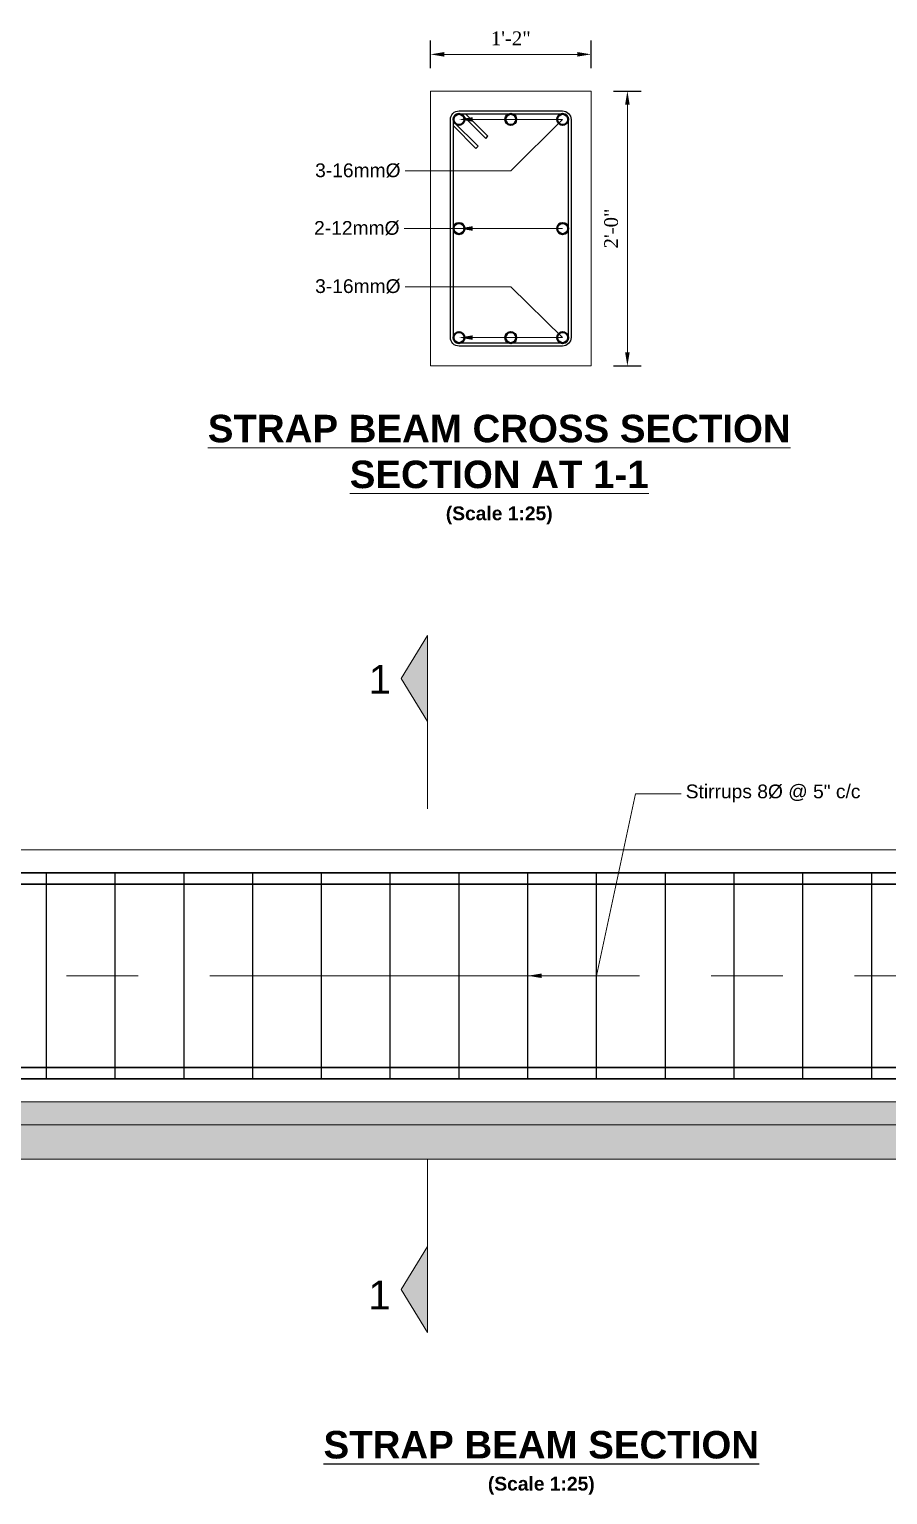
# Model space of a CAD drawing. Header units: feet. Extents: x 28652 to 66086, y -6769 to -640.
# Drawn here: x 53856.8 to 53931.7, y -1211.6 to -1083.7 of the extents above; entities that cross this region are included whole.
import ezdxf
from ezdxf import colors
from ezdxf.entities.mleader import LeaderData, LeaderLine
from ezdxf.math import Vec2, Vec3

# ---------------------------------------------------------------- set-up
doc = ezdxf.new("R2010")
doc.units = ezdxf.units.FT
doc.header["$LTSCALE"] = 50
doc.header["$MEASUREMENT"] = 0
doc.header["$PDMODE"] = 34
doc.linetypes.add('CENTER2', pattern=[1.125, 0.75, -0.125, 0.125, -0.125])
for name, color, linetype, lineweight in [('IES_WR_Center Line', 7, 'CENTER2', 13), ('IES_WR_Dimension', 7, 'Continuous', 15), ('IES_WR_Hatch ANSI31', 8, 'Continuous', 15), ('IES_WR_Leader', 7, 'Continuous', 15), ('IES_WR_Rebar Concrete Line', 2, 'Continuous', 15), ('IES_WR_Rebar-Main', 1, 'Continuous', 30), ('IES_WR_Stirrups', 6, 'Continuous', 25), ('IES_WR_Text Structure', 70, 'Continuous', 20), ('Reinforcement', 1, 'Continuous', 40), ('SES-DIMENSION', 142, 'Continuous', 13), ('SES-HACTH', 8, 'Continuous', 13), ('SES-TEXT', 3, 'Continuous', 20)]:
    doc.layers.add(name, color=color, linetype=linetype, lineweight=lineweight)
doc.layers.add('IES_WR_TEMPLATE-TITLE TEXT', color=7, linetype='Continuous')
doc.styles.add('arial', font='times.ttf')
doc.styles.add('Arial Annotation', font='arial.ttf', dxfattribs={"height": 0.06})
doc.dimstyles.new('SECS', dxfattribs={"dimtxt": 0.06, "dimasz": 0.06, "dimexe": 0.06, "dimexo": 0, "dimgap": 0.04, "dimtad": 1, "dimdec": 0, "dimzin": 3, "dimdsep": 46, "dimlunit": 4, "dimtxsty": 'arial', "dimcen": 1.25, "dimclrd": 256, "dimclrt": 3, "dimadec": 0, "dimazin": 0, "dimtfac": 1, "dimtdec": 0, "dimtix": 1, "dimtofl": 0, "dimtmove": 2, "dimatfit": 1, "dimfxl": 0.06, "dimfxlon": 1, "dimtolj": 1, "dimtzin": 0, "dimlwd": -1, "dimarcsym": 0})

# ---------------------------------------------------------------- blocks, each defined once
blk = doc.blocks.new('*U24')
at = {"layer": 'IES_WR_Stirrups'}
blk.add_lwpolyline([(0, -8.99), (0, 8.99)], dxfattribs=at)
blk = doc.blocks.new('*U25')
at = {"color": 0, "linetype": 'ByBlock', "lineweight": -2, "transparency": 16777216}
for p in [(53858.31, -1166.32), (53864.31, -1166.32), (53870.31, -1166.32), (53876.31, -1166.32), (53882.31, -1166.32), (53888.31, -1166.32), (53894.31, -1166.32), (53900.31, -1166.32), (53906.31, -1166.32), (53912.31, -1166.32), (53918.31, -1166.32), (53924.31, -1166.32), (53930.31, -1166.32)]:
    blk.add_blockref('*U24', p, dxfattribs=at)
blk = doc.blocks.new('sec mark')
at = {"layer": 'SES-HACTH', "ltscale": 10}
blk.add_hatch(color=256, dxfattribs=at).paths.add_polyline_path([(0, 0.757), (0, 0.3819), (-0.1155, 0.5695)])
at = {"layer": 'SES-DIMENSION', "ltscale": 10}
blk.add_lwpolyline([(0, 0.3819), (0, 0), (0, 0.3819)], dxfattribs=at)
at = {"layer": 'SES-TEXT', "ltscale": 10}
blk.add_lwpolyline([(0, 0.7566), (0, 0.3815), (-0.1155, 0.569), (0, 0.7566)], dxfattribs=at)
blk = doc.blocks.new('REBAR CUT')
at = {"layer": 'Reinforcement'}
blk.add_circle((0, 0), 0.024, dxfattribs=at)
blk = doc.blocks.new('*D1369')
at = {"layer": 'Defpoints', "color": 0}
for p in [(53905.82, -1085.9), (53891.82, -1089.1), (53905.82, -1089.1)]:
    blk.add_point(p, dxfattribs=at)
at = {"layer": 'IES_WR_Dimension', "color": 0, "lineweight": -2}
for p, q in [((53891.82, -1087.1), (53891.82, -1084.7)), ((53905.82, -1087.1), (53905.82, -1084.7))]:
    blk.add_line(p, q, dxfattribs=at)
at = {"layer": 'IES_WR_Dimension'}
blk.add_line((53893.02, -1085.9), (53904.62, -1085.9), dxfattribs=at)
for points in [[(53893.02, -1085.7), (53893.02, -1086.1), (53891.82, -1085.9)], [(53904.62, -1085.7), (53904.62, -1086.1), (53905.82, -1085.9)]]:
    blk.add_solid(points, dxfattribs=at)
at = {"layer": 'IES_WR_Dimension', "color": 3, "insert": (53898.82, -1084.5), "char_height": 1.2, "attachment_point": 5, "style": 'arial'}
blk.add_mtext('\\A1;1\'-2"', dxfattribs=at)
blk = doc.blocks.new('*D1371')
at = {"layer": 'Defpoints', "color": 0}
for p in [(53905.82, -1089.1), (53908.99, -1089.1), (53905.82, -1113.1)]:
    blk.add_point(p, dxfattribs=at)
at = {"layer": 'IES_WR_Dimension', "color": 0, "lineweight": -2}
for p, q in [((53907.79, -1089.1), (53910.19, -1089.1)), ((53907.79, -1113.1), (53910.19, -1113.1))]:
    blk.add_line(p, q, dxfattribs=at)
at = {"layer": 'IES_WR_Dimension'}
blk.add_line((53908.99, -1111.9), (53908.99, -1090.3), dxfattribs=at)
for points in [[(53908.79, -1090.3), (53909.19, -1090.3), (53908.99, -1089.1)], [(53908.79, -1111.9), (53909.19, -1111.9), (53908.99, -1113.1)]]:
    blk.add_solid(points, dxfattribs=at)
at = {"layer": 'IES_WR_Dimension', "color": 3, "insert": (53907.58, -1101.1), "char_height": 1.2, "attachment_point": 5, "rotation": 90, "style": 'arial'}
blk.add_mtext('\\A1;2\'-0"', dxfattribs=at)

msp = doc.modelspace()

# ---------------------------------------------------------------- hatches: boundary and pattern name
at = {"layer": 'IES_WR_Hatch ANSI31'}
h = msp.add_hatch(dxfattribs=at)
h.set_pattern_fill('AR-CONC', color=256, scale=0.025)
h.set_pattern_definition([(50, (52859.7263, -1275.7303), (3.586301, -0.313761), [0.375, -4.125]), (355, (52859.7263, -1275.7303), (-0.693757, 3.760961), [0.3, -3.3]), (100.45144, (52860.0252, -1275.7565), (2.892544, 3.4472), [0.318701, -3.50571]), (46.1842, (52859.7263, -1274.7303), (5.336207, -0.827596), [0.5625, -6.1875]), (96.63564, (52860.171, -1274.7993), (4.67331, 4.870593), [0.478052, -5.25857]), (351.18416, (52859.7263, -1274.7303), (4.67331, 4.870593), [0.45, -4.95]), (21, (52860.2263, -1274.9803), (2.984535, -2.0130945), [0.375, -4.125]), (326, (52860.2263, -1274.9803), (1.216577, 3.62575), [0.3, -3.3]), (71.45144, (52860.475, -1275.148), (4.201112, 1.612656), [0.318701, -3.50571]), (37.5, (52859.7263, -1275.7303), (0.0607993, 1.6644693), [0, -3.26, 0, -3.35, 0, -3.3125]), (7.5, (52859.7263, -1275.7303), (1.3153477, 1.9720586), [0, -1.91, 0, -3.185, 0, -1.2625]), (327.5, (52858.6113, -1275.7303), (2.6691122, -0.1127744), [0, -1.25, 0, -3.9, 0, -5.175]), (317.5, (52858.1113, -1275.7303), (2.915931, 0.500525), [0, -1.625, 0, -2.59, 0, -3.675])])
h.paths.add_polyline_path([(53854.08, -1177.33), (53854.08, -1179.33), (53945.84, -1179.33), (53945.84, -1177.33)])
h = msp.add_hatch(dxfattribs=at)
h.set_pattern_fill('GRAVEL', color=256, scale=0.25)
h.set_pattern_definition([(228.012788, (52863.32632, -1270.7303), (-40, -45), [0.67268, -66.59544]), (184.96974, (52862.87632, -1271.2303), (60, 5), [1.15434, -114.279624]), (132.510447, (52861.72632, -1271.3303), (50, -55), [0.81394, -80.580163]), (267.27369, (52859.77632, -1272.5803), (5, 100), [1.05119, -104.06779]), (292.833654, (52859.72632, -1273.6303), (-25, 60), [1.030775, -102.046866]), (357.27369, (52860.12632, -1274.5803), (-100, 5), [1.05119, -104.06779]), (37.69424, (52861.17632, -1274.6303), (-65, -50), [1.390145, -137.624243]), (72.255328, (52862.27632, -1273.7803), (35, 110), [1.31244, -129.931607]), (121.429566, (52862.67632, -1272.5303), (-40, 65), [1.05475, -104.420366]), (175.23636, (52862.12632, -1271.6303), (55, -5), [1.20416, -59.003813]), (222.397438, (52860.92632, -1271.5303), (-60, -55), [1.55724, -154.166875]), (138.814075, (52864.7263, -1272.6303), (-35, 30), [0.531505, -52.619224]), (171.469234, (52864.32632, -1272.2803), (65, -10), [1.011185, -100.107557]), (225, (52863.3263, -1272.1303), (-6e-16, -5), [0.707105, -6.363963]), (203.19859, (52862.9763, -1271.5303), (25, 10), [0.38079, -37.698076]), (291.80141, (52862.6263, -1271.6803), (-5, 15), [0.538515, -26.38731]), (30.96376, (52862.8263, -1272.1803), (15, 10), [0.874645, -28.280114]), (161.56505, (52863.5763, -1271.7303), (10, -5), [0.632455, -15.178933]), (16.38954, (52859.72632, -1271.6803), (50, 15), [0.886, -87.714226]), (70.346176, (52860.57632, -1271.4303), (-20, -55), [0.743305, -73.587039]), (293.19859, (52863.5763, -1270.7303), (-10, 25), [0.761575, -37.31729]), (343.61046, (52863.87632, -1271.4303), (-50, 15), [0.886, -87.714226]), (339.443955, (52859.7263, -1274.7803), (-25, 10), [0.8544, -41.865619]), (294.77514, (52860.52632, -1275.0803), (-25, 55), [0.71589, -70.873215]), (66.80141, (52863.6263, -1275.7303), (10, 25), [0.761575, -37.31729]), (17.354025, (52863.92632, -1275.0303), (-65, -20), [0.838155, -82.977118]), (69.443955, (52861.1763, -1275.7303), (-10, -25), [0.4272, -42.292819]), (101.30993, (52863.3263, -1275.7303), (-5, 20), [0.25495, -25.240148]), (165.96376, (52863.2763, -1275.4803), (15, -5), [1.030775, -19.584753]), (186.009006, (52862.27632, -1275.2303), (50, 5), [0.95525, -94.569616]), (303.69007, (52862.8263, -1272.6303), (-5, 10), [0.72111, -17.306646]), (353.157227, (52863.22632, -1273.2303), (85, -10), [1.25897, -124.637813]), (60.945396, (52864.4763, -1273.3803), (-20, -35), [0.51478, -50.96337]), (90, (52864.7263, -1272.9303), (-5, 5), [0.3, -4.7]), (120.256437, (52862.17632, -1275.0803), (20, -35), [0.69462, -68.7676]), (48.012788, (52861.82632, -1274.4803), (40, 45), [1.34536, -65.92276]), (0, (52862.7263, -1273.4803), (5, 5), [1.3, -3.7]), (325.304846, (52864.02632, -1273.4803), (50, -35), [0.79057, -78.266372]), (254.054604, (52864.6763, -1273.9303), (-5, -20), [0.72801, -35.67254]), (207.645975, (52864.47632, -1274.6303), (-95, -50), [1.185325, -117.34737]), (175.426079, (52863.42632, -1275.1803), (-65, 5), [1.253995, -124.145367])])
h.paths.add_polyline_path([(53854.08, -1179.33), (53854.08, -1182.33), (53945.84, -1182.33), (53945.84, -1179.33)])

# ---------------------------------------------------------------- linework, layer by layer
at = {"layer": 'IES_WR_Center Line'}
msp.add_lwpolyline([(53816.31, -1166.32), (53972.63, -1166.32)], dxfattribs=at)
at = {"layer": 'IES_WR_Rebar Concrete Line'}
msp.add_lwpolyline([(53905.82, -1089.1), (53905.82, -1113.1), (53891.82, -1113.1), (53891.82, -1089.1)], close=True, dxfattribs=at)
for points in [[(53820.01, -1155.33), (53968.84, -1155.33)], [(53854.08, -1177.33), (53968.84, -1177.33)], [(53854.08, -1179.33), (53968.84, -1179.33)], [(53854.08, -1182.33), (53968.84, -1182.33)]]:
    msp.add_lwpolyline(points, dxfattribs=at)
at = {"layer": 'IES_WR_Rebar-Main'}
for points in [[(53982.19, -1172.46), (53982.19, -1157.58, 0.414214), (53981.94, -1157.33), (53807.41, -1157.33, 0.414214), (53807.16, -1157.58), (53807.16, -1170.06)], [(53808.16, -1170.06), (53808.16, -1158.58, -0.414214), (53808.41, -1158.33), (53980.94, -1158.33, -0.414214), (53981.19, -1158.58), (53981.19, -1172.46)], [(53809.16, -1161.94), (53809.16, -1175.08, 0.414214), (53809.41, -1175.33), (53979.94, -1175.33, 0.414214), (53980.19, -1175.08), (53980.19, -1159.12)], [(53810.01, -1161.94), (53810.01, -1174.08, 0.414214), (53810.26, -1174.33), (53978.94, -1174.33, 0.414214), (53979.19, -1174.08), (53979.19, -1159.12)]]:
    msp.add_lwpolyline(points, format="xyb", dxfattribs=at)
at = {"layer": 'IES_WR_Stirrups'}
for p, q in [((53895.96, -1093.92), (53893.82, -1091.78)), ((53895.77, -1094.11), (53893.82, -1092.15)), ((53896.64, -1093.24), (53894.5, -1091.1)), ((53896.82, -1093.05), (53894.87, -1091.1)), ((53896.64, -1093.24), (53896.82, -1093.05)), ((53895.77, -1094.11), (53895.96, -1093.92))]:
    msp.add_line(p, q, dxfattribs=at)
for points in [[(53904.08, -1091.6), (53904.08, -1110.6, -0.414214), (53903.32, -1111.37), (53894.32, -1111.37, -0.414214), (53893.55, -1110.6), (53893.55, -1091.6, -0.414214), (53894.32, -1090.83), (53903.32, -1090.83, -0.414214)], [(53903.82, -1091.6), (53903.82, -1110.6, -0.414214), (53903.32, -1111.1), (53894.32, -1111.1, -0.414214), (53893.82, -1110.6), (53893.82, -1091.6, -0.414214), (53894.32, -1091.1), (53903.32, -1091.1, -0.414214)]]:
    msp.add_lwpolyline(points, format="xyb", close=True, dxfattribs=at)

# ---------------------------------------------------------------- block references
at = {"yscale": 20, "zscale": 20}
for name, p, xscale in [('REBAR CUT', (53894.3, -1091.58), 20), ('REBAR CUT', (53898.82, -1091.58), 20), ('REBAR CUT', (53903.34, -1091.58), -20), ('sec mark', (53891.56, -1151.76), 20)]:
    msp.add_blockref(name, p, dxfattribs=dict(at, xscale=xscale))
at = {"yscale": 20, "zscale": 20, "rotation": 180}
for name, p, xscale in [('REBAR CUT', (53894.3, -1101.1), -20), ('REBAR CUT', (53903.34, -1101.1), 20), ('REBAR CUT', (53894.3, -1110.62), -20), ('REBAR CUT', (53898.82, -1110.62), -20), ('REBAR CUT', (53903.34, -1110.62), 20), ('sec mark', (53891.56, -1182.33), -20)]:
    msp.add_blockref(name, p, dxfattribs=dict(at, xscale=xscale))
msp.add_blockref('*U25', (0, 0))

# ---------------------------------------------------------------- texts
at = {"layer": 'IES_WR_TEMPLATE-TITLE TEXT', "insert": (53870.79, -1206.05), "char_height": 2.4, "width": 61.3817, "attachment_point": 1, "style": 'Arial Annotation'}
msp.add_mtext('\\pxqc;{\\fArial|b1|i0|c0|p34;\\LSTRAP BEAM SECTION\\P\\H0.5x;\\l(Scale 1:25)}', dxfattribs=at)
at = {"layer": 'IES_WR_Text Structure', "insert": (53867.12, -1117.36), "char_height": 2.4, "width": 61.3817, "attachment_point": 1, "style": 'Arial Annotation'}
msp.add_mtext('\\pxqc;{\\fArial|b1|i0|c0|p34;\\LSTRAP BEAM CROSS SECTION\\PSECTION AT 1-1\\P\\H0.5x;\\l(Scale 1:25)}', dxfattribs=at)
at = {"layer": 'IES_WR_Text Structure', "color": 7, "char_height": 2.5, "attachment_point": 1, "style": 'Arial Annotation'}
for insert, width in [((53886.43, -1139.2), 61.3817), ((53886.39, -1192.93), 76.7271)]:
    msp.add_mtext('1', dxfattribs=dict(at, insert=insert, width=width))

# ---------------------------------------------------------------- dimensions: what is measured, and where the dimension line sits
at = {"layer": 'IES_WR_Dimension'}
dim = msp.add_linear_dim(base=(53905.82, -1085.9), p1=(53891.82, -1089.1), p2=(53905.82, -1089.1), dimstyle='SECS', override={"dimscale": 0, "dimtix": 1, "dimtofl": 0, "dimtmove": 2, "dimatfit": 1}, dxfattribs=at)
dim.commit()
dim.dimension.update_dxf_attribs({"geometry": '*D1369', "text_midpoint": (53898.82, -1084.5)})
dim = msp.add_linear_dim(base=(53908.99, -1089.1), p1=(53905.82, -1113.1), p2=(53905.82, -1089.1), angle=90, dimstyle='SECS', override={"dimscale": 0, "dimtix": 1, "dimtofl": 0, "dimtmove": 2, "dimatfit": 1}, dxfattribs=at)
dim.commit()
dim.dimension.update_dxf_attribs({"geometry": '*D1371', "text_midpoint": (53907.58, -1101.1)})

# ---------------------------------------------------------------- leaders
at = {"layer": 'IES_WR_Leader'}
ml = msp.add_multileader_mtext('Standard', dxfattribs=at)
ml.set_content('3-16mm%%C', color=256, style='Arial Annotation')
ml.set_leader_properties(color=256, linetype='ByLayer', lineweight=-1)
ml.build(insert=Vec2(0, 0))
ml.multileader.update_dxf_attribs({"text_left_attachment_type": 2, "text_right_attachment_type": 2, "dogleg_length": 0.169, "arrow_head_size": 1.2, "scale": 20})
ctx = ml.context
ctx.base_point, ctx.scale, ctx.char_height, ctx.arrow_head_size, ctx.landing_gap_size, ctx.plane_origin = Vec3(53881.48, -1096.07), 20, 1.2, 1.2, 0.4, Vec3(53894.3, -1091.58)
ctx.left_attachment, ctx.right_attachment, ctx.text_align_type = 2, 2, 2
notes = []
notes.append((ctx, [(1, (1, 1, 0), (53898.82, -1096.07), (-1, 0), 9.22, [(2, [(53894.3, -1091.58), (53898.82, -1091.58), (53903.34, -1091.58)], 0, [])])]))
ctx.mtext.insert, ctx.mtext.alignment, ctx.mtext.flow_direction = Vec3(53889.2, -1095.42), 3, 5
ml = msp.add_multileader_mtext('Standard', dxfattribs=at)
ml.set_content('2-12mm%%C', color=256, style='Arial Annotation')
ml.set_leader_properties(color=256, linetype='ByLayer', lineweight=-1)
ml.build(insert=Vec2(0, 0))
ml.multileader.update_dxf_attribs({"text_left_attachment_type": 2, "text_right_attachment_type": 2, "dogleg_length": 0.0749, "arrow_head_size": 1.2, "scale": 20})
ctx = ml.context
ctx.base_point, ctx.scale, ctx.char_height, ctx.arrow_head_size, ctx.landing_gap_size, ctx.plane_origin = Vec3(53881.37, -1101.1), 20, 1.2, 1.2, 0.4, Vec3(53894.3, -1101.1)
ctx.left_attachment, ctx.right_attachment, ctx.text_align_type = 2, 2, 2
notes.append((ctx, [(0, (1, 1, 0), (53891.01, -1101.1), (-1, 0), 1.5, [(1, [(53894.3, -1101.1), (53903.34, -1101.1)], 0, [])])]))
ctx.mtext.insert, ctx.mtext.alignment, ctx.mtext.flow_direction = Vec3(53889.11, -1100.45), 3, 5
ml = msp.add_multileader_mtext('Standard', dxfattribs=at)
ml.set_content('3-16mm%%C', color=256, style='Arial Annotation')
ml.set_leader_properties(color=256, linetype='ByLayer', lineweight=-1)
ml.build(insert=Vec2(0, 0))
ml.multileader.update_dxf_attribs({"text_left_attachment_type": 2, "text_right_attachment_type": 2, "dogleg_length": 0.169, "arrow_head_size": 1.2, "scale": 20})
ctx = ml.context
ctx.base_point, ctx.scale, ctx.char_height, ctx.arrow_head_size, ctx.landing_gap_size, ctx.plane_origin = Vec3(53881.48, -1106.18), 20, 1.2, 1.2, 0.4, Vec3(53889.78, -1110.62)
ctx.left_attachment, ctx.right_attachment, ctx.text_align_type = 2, 2, 2
notes.append((ctx, [(1, (1, 1, 0), (53898.82, -1106.18), (-1, 0), 9.22, [(3, [(53894.3, -1110.62), (53898.82, -1110.62), (53903.34, -1110.62)], 0, [])])]))
ctx.mtext.insert, ctx.mtext.alignment, ctx.mtext.flow_direction = Vec3(53889.2, -1105.53), 3, 5
ml = msp.add_multileader_mtext('Standard', dxfattribs=at)
ml.set_content('Stirrups 8%%C @ 5" c/c', color=256, style='Arial Annotation')
ml.set_leader_properties(color=256, linetype='ByLayer', lineweight=-1)
ml.build(insert=Vec2(0, 0))
ml.multileader.update_dxf_attribs({"text_left_attachment_type": 2, "text_right_attachment_type": 2, "dogleg_length": 0.199, "arrow_head_size": 1.2, "scale": 20})
ctx = ml.context
ctx.base_point, ctx.scale, ctx.char_height, ctx.arrow_head_size, ctx.landing_gap_size, ctx.plane_origin = Vec3(53913.68, -1150.43), 20, 1.2, 1.2, 0.4, Vec3(53903.67, -1133.39)
ctx.left_attachment, ctx.right_attachment = 2, 2
notes.append((ctx, [(0, (1, 1, 0), (53909.7, -1150.43), (1, 0), 3.98, [(1, [(53900.31, -1166.32), (53906.31, -1166.32)], 0, [])])]))
ctx.mtext.insert, ctx.mtext.flow_direction = Vec3(53914.08, -1149.63), 5
for ctx, leaders in notes:
    for number, flags, end, landing, length, lines in leaders:
        leader = LeaderData()
        leader.index, (leader.has_last_leader_line, leader.has_dogleg_vector, leader.attachment_direction) = number, flags
        leader.last_leader_point, leader.dogleg_vector, leader.dogleg_length = Vec3(end), Vec3(landing), length
        for number, points, colour, breaks in lines:
            line = LeaderLine()
            line.index, line.vertices, line.color, line.breaks = number, Vec3.list(points), colors.encode_raw_color(colour), breaks
            leader.lines.append(line)
        ctx.leaders.append(leader)

doc.saveas('drawing.dxf')
